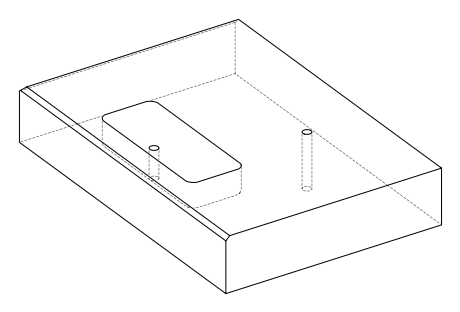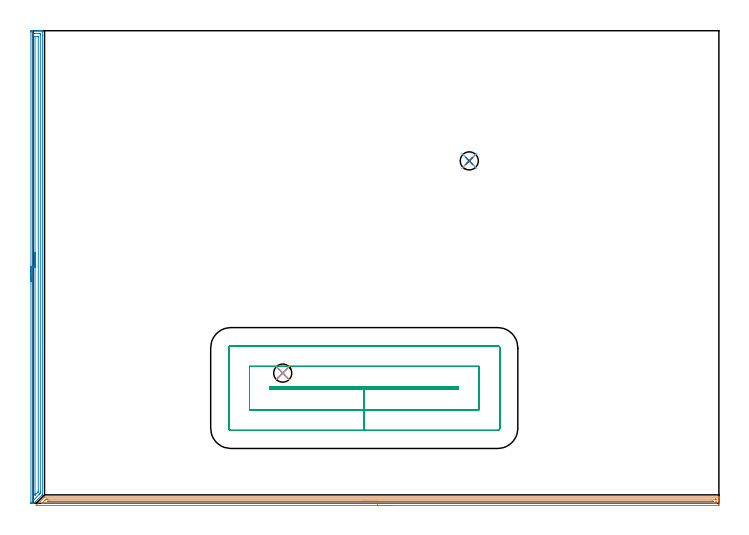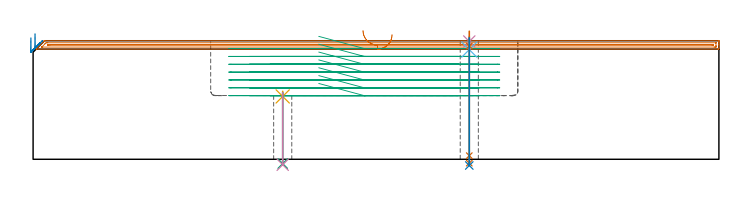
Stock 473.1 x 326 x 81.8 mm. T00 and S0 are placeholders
(PLAN: 10 operations, 7 tool changes, 37.8 min)
(1 AREA_MILL | FG_CHAMFER_SURFACE | UGT0205_001 | 11.38 min | 7952 mm3)
(2 AREA_MILL_1 | FG_CHAMFER_SURFACE_1 | UGT0205_001 | 7.99 min | 10079 mm3)
(3 MILL_RECTANGULAR_POCKET | POCKET_RECTANGULAR_STRAIGHT | NXT0201_007 | Follow Part, ap 6.25, ae 75% | 17.14 min | 662030 mm3)
(4 SPOT_DRILL | STEP1HOLE | NXT0321_9005460120000 | 0.03 min | 56 mm3)
(5 SPOT_DRILL_1 | STEP1HOLE_1 | NXT0321_9005460120000 | 0.04 min | 1 mm3)
(6 DRILL_BLIND_HOLE_INTO_CENTER | STEP1HOLE | NXT0301_012 | 0.03 min | 47 mm3)
(7 GUN_DRILL_THROUGH_HOLE | STEP1HOLE | UGT0307_001 | 0.43 min | 1528 mm3)
(8 SPADE_DRILL_TO_ENLARGE_THROUGH_HOLE | STEP1HOLE | UGT0306_003 | 0.35 min | 8388 mm3)
(9 DRILL_THROUGH_HOLE_INTO_CENTER | STEP1HOLE_1 | NXT0301_052 | 0.2 min | 2246 mm3)
(10 DRILL_TO_ENLARGE_THROUGH_HOLE | STEP1HOLE_1 | NXT0301_096 | 0.21 min | 3131 mm3)
(TOOL UGT0205_001 | Chamfer Mill 20 x 3 x 45 deg. | D20 FL50 Z2)
(TOOL NXT0201_007 | ENDMILL 25mm [R216.25-25050GCK54P 1620] | D25 R3 FL54 Z5)
(TOOL NXT0321_9005460120000 | NC Spot Drill, 142deg, 12mm, Carbide, Uncoated | D12 PA142 FL30 Z2)
(TOOL NXT0301_012 | Carbide Drill 4.1mm [860.1-0410-033A1-MM 2214] | D4.1 PA140 FL58 Z2)
(TOOL UGT0307_001 | Gun Drill 5 mm | D5 PA130 FL24 Z1)
(TOOL UGT0306_003 | Spade Drill 12.5mm | D12.5 PA132 FL10 Z2)
(TOOL NXT0301_052 | Carbide Drill 8.1mm [860.1-0810-024A1-MM 2214] | D8.1 PA140 FL47 Z2)
(TOOL NXT0301_096 | Carbide Drill 12.5mm [860.1-1250-063A1-MM 2214] | D12.5 PA140 FL77 Z2)
(OP 1 AREA_MILL)
G17 G21 G94 G90
T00 M6
G54
G17 G0 G90 X247.6 Y-1.5 S1061 M3
G43 Z91.8 H0
Z86.
G94 G1 X247.562 Z85.128 F250.
X247.448 Z84.264
X247.259 Z83.412
X246.997 Z82.58
X246.663 Z81.774
X246.26 Z81.
X245.792 Z80.264
X245.26 Z79.572
X244.671 Z78.929
X244.028 Z78.34
X243.336 Z77.808
X242.6 Z77.34
X241.826 Z76.937
X241.02 Z76.603
X240.188 Z76.341
X239.337 Z76.152
X238.472 Z76.038
X237.6 Z76.
X2.194
X2.121 Y-1.495 Z76.002
X2.117 Y-1.494 Z76.003
X2.14 Y-1.459 Z76.039
X7.627 Y4.027 Z81.526
X7.829 Y4.227 Z81.724
X7.905 Y4.297 Z81.789
X8.073 Y4.3 Z81.8
X472.932
X473.09 Y4.297 Z81.788
X473.097 Y4.193 Z81.685
X473.1 Y4.082 Z81.581
Y3.794 Z81.293
Y3.14 Z80.634
Y1.943 Z79.439
Y1.4 Z78.894
Y-0.938 Z76.558
X473.096 Y-1.21 Z76.286
X473.09 Y-1.493 Z76.003
X472.781 Y-1.498 Z76.001
X472.486 Y-1.5 Z76.
X237.6
Y-0.086 Z77.414
X6.634 Y-0.085 Z77.415
X6.287 Y-0.084 Z77.416
X6.021 Y-0.081 Z77.419
X5.99 Y-0.079 Z77.421
X6.001 Y-0.061 Z77.439
X6.042 Y-0.015 Z77.485
X6.287 Y0.237 Z77.737
X8.198 Y2.148 Z79.648
X8.322 Y2.27 Z79.77
X8.645 Y2.583 Z80.083
X8.966 Y2.879 Z80.379
X9.231 Y2.882 Z80.382
X9.859 Y2.885 Z80.385
X10.12 Y2.886 Z80.386
X470.699 Y2.885 Z80.385
X470.963 Y2.883 Z80.383
X471.054 Y2.88 Z80.38
X471.09 Y2.877 Z80.377
X471.092 Y2.857 Z80.357
X471.098 Y2.752 Z80.252
X471.1 Y1.01 Z78.51
X471.099 Y0.53 Z78.03
X471.098 Y0.142 Z77.642
X471.091 Y0.01 Z77.51
X471.085 Y-0.079 Z77.421
X471.015 Y-0.08 Z77.42
X470.699 Y-0.084 Z77.416
X470.438 Y-0.085 Z77.415
X469.806 Y-0.086 Z77.414
X237.6
Y1.328 Z78.828
X9.932 Y1.329 Z78.829
X9.877 Y1.33 Z78.83
X9.859 Y1.332 Z78.832
X9.852 Y1.334 Z78.834
X9.854 Y1.344 Z78.844
X9.859 Y1.358 Z78.858
X9.882 Y1.378 Z78.878
X9.911 Y1.4 Z78.9
X10.686 Y1.465 Z78.965
X10.752 Y1.468 Z78.968
X11.572 Y1.471 Z78.971
X11.646
X467.947
X468.841 Y1.47 Z78.97
X468.913 Y1.469 Z78.969
X468.985 Y1.464 Z78.964
X469.09 Y1.454 Z78.954
X469.093 Y1.4 Z78.9
Y1.355 Z78.855
X469.091 Y1.338 Z78.838
X469.059 Y1.335 Z78.835
X468.985 Y1.33 Z78.83
X468.913 Y1.329 Z78.829
X237.6 Y1.328 Z78.828
X236.728 Z78.866
X235.864 Z78.98
X235.012 Z79.169
X234.18 Z79.432
X233.374 Z79.765
X232.6 Z80.168
X231.864 Z80.637
X231.172 Z81.168
X230.529 Z81.757
X229.94 Z82.401
X229.409 Z83.093
X228.94 Z83.828
X228.537 Z84.602
X228.203 Z85.408
X227.941 Z86.24
X227.752 Z87.092
X227.638 Z87.957
X227.6 Z88.828
G0 Z91.8
M5
M2
(OP 2 AREA_MILL_1)
G17 G21 G94 G90
T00 M6
G54
G17 G0 G90 X-1.5 Y153. S1061 M3
G43 Z91.8 H0
Z83.9
G94 G1 Y153.038 Z83.028 F250.
Y153.152 Z82.163
Y153.341 Z81.312
Y153.603 Z80.48
Y153.937 Z79.674
Y154.34 Z78.9
Y154.808 Z78.164
Y155.34 Z77.472
Y155.929 Z76.829
Y156.572 Z76.24
Y157.264 Z75.708
Y158. Z75.24
Y158.774 Z74.837
Y159.58 Z74.503
Y160.412 Z74.241
Y161.264 Z74.052
Y162.128 Z73.938
Y163. Z73.9
Y324.941
X-1.499 Y325.397 Z73.901
X-1.495 Y325.828 Z73.903
X-1.491 Y325.99 Z73.906
X-1.07 Y326. Z74.327
X3.33 Z78.724
X3.9 Z79.297
X4.21 Z79.606
X4.78 Z80.176
X5.09 Z80.485
X5.709 Z81.108
X5.97 Z81.369
X6.098 Y325.999 Z81.497
X6.394 Y325.99 Z81.793
X6.4 Y325.843 Z81.8
X6.394 Y5.946 Z81.794
X6.388 Y5.844 Z81.785
X6.376 Y5.787 Z81.772
X6.215 Y5.614 Z81.612
X0.69 Y0.091 Z76.088
X0.607 Y0.01 Z76.004
X0.38 Y0. Z75.779
X-0.45 Z74.949
X-1.07 Z74.326
X-1.294 Z74.102
X-1.379 Z74.017
X-1.491 Y0.003 Z73.905
X-1.496 Y0.157 Z73.904
X-1.5 Y0.375 Z73.9
Y163.
X-0.086 Z75.314
Y322.72
X-0.084 Y323.504 Z75.316
X-0.081 Y323.612 Z75.319
X-0.068 Y323.99 Z75.332
X0.31 Y323.997 Z75.71
X0.69 Y323.999 Z76.09
X1.188 Y324. Z76.588
X3.828 Z79.228
X4.21 Y323.999 Z79.61
X4.711 Y323.996 Z80.111
X4.899 Y323.99 Z80.299
X4.979 Y323.965 Z80.379
X4.984 Y323.72 Z80.384
X4.985 Y323.612 Z80.385
X4.986 Y322.826 Z80.386
X4.979 Y7.742 Z80.379
X4.975 Y6.966 Z80.375
X4.972 Y6.849 Z80.372
X4.596 Y6.458 Z79.996
X4.21 Y6.06 Z79.61
X4.159 Y6.009 Z79.559
X0.538 Y2.388 Z75.938
X0.45 Y2.302 Z75.85
X0.166 Y2.027 Z75.566
X0.14 Y2.01 Z75.54
X0.091 Y2.006 Z75.491
X-0.011 Y2.002 Z75.389
X-0.039 Y2.003 Z75.361
X-0.066 Y2.008 Z75.334
X-0.079 Y2.013 Z75.321
X-0.08 Y2.037 Z75.32
X-0.085 Y2.281 Z75.315
X-0.086 Y153.004 Z75.314
Y163.
X1.328 Z76.728
X1.329 Y321.828 Z76.729
X1.33 Y321.95 Z76.73
X1.332 Y321.979 Z76.732
X1.335 Y321.987 Z76.735
X1.345 Y321.991 Z76.745
X1.402 Y321.998 Z76.802
X3.16 Y322. Z78.56
X3.33 Y321.999 Z78.73
X3.5 Y321.995 Z78.9
X3.547 Y321.99 Z78.947
X3.565 Y321.986 Z78.965
X3.567 Y321.973 Z78.967
X3.57 Y321.909 Z78.97
X3.571 Y321.828 Z78.971
Y321.583
X3.565 Y8.396 Z78.965
X3.563 Y8.068 Z78.963
X3.56 Y7.906 Z78.96
X3.558 Y7.869 Z78.958
X3.526 Y7.833 Z78.926
X3.441 Y7.742 Z78.841
X1.57 Y5.87 Z76.97
X1.526 Y5.828 Z76.926
X1.439 Y5.75 Z76.839
X1.335 Y5.659 Z76.735
X1.333 Y5.712 Z76.733
X1.33 Y5.957 Z76.73
X1.329 Y6.202 Z76.729
X1.328 Y6.849 Z76.728
Y163.
Y163.872 Z76.766
Y164.736 Z76.88
Y165.588 Z77.069
Y166.42 Z77.331
Y167.226 Z77.665
Y168. Z78.068
Y168.736 Z78.537
Y169.428 Z79.068
Y170.071 Z79.657
Y170.66 Z80.301
Y171.192 Z80.993
Y171.66 Z81.728
Y172.063 Z82.502
Y172.397 Z83.308
Y172.659 Z84.14
Y172.848 Z84.992
Y172.962 Z85.857
Y173. Z86.728
G0 Z91.8
M5
M2
(OP 3 MILL_RECTANGULAR_POCKET)
G17 G21 G94 G90
T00 M6
G54
G17 G0 G90 X197.048 Y78.8 S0 M3
G43 Z91.8 H1
Z84.8
G94 G1 X228.45 Z76.386 F250.
X293.4 F500.
Y80.2
X163.5
Y78.8
X228.45
Y64.55
X307.65
Y94.45
X149.25
Y64.55
X228.45
Y50.3
X320.4
G3 X321.9 Y51.8 R1.5
G1 Y107.2
G3 X320.4 Y108.7 R1.5
G1 X136.5
G3 X135. Y107.2 R1.5
G1 Y51.8
G3 X136.5 Y50.3 R1.5
G1 X228.45
X229.45
G0 X197.048 Y78.8 Z79.386
G1 X228.45 Z70.971 F250.
X293.4 F500.
Y80.2
X163.5
Y78.8
X228.45
Y64.55
X307.65
Y94.45
X149.25
Y64.55
X228.45
Y50.3
X320.4
G3 X321.9 Y51.8 R1.5
G1 Y107.2
G3 X320.4 Y108.7 R1.5
G1 X136.5
G3 X135. Y107.2 R1.5
G1 Y51.8
G3 X136.5 Y50.3 R1.5
G1 X228.45
X229.45
G0 X197.048 Y78.8 Z73.971
G1 X228.45 Z65.557 F250.
X293.4 F500.
Y80.2
X163.5
Y78.8
X228.45
Y64.55
X307.65
Y94.45
X149.25
Y64.55
X228.45
Y50.3
X320.4
G3 X321.9 Y51.8 R1.5
G1 Y107.2
G3 X320.4 Y108.7 R1.5
G1 X136.5
G3 X135. Y107.2 R1.5
G1 Y51.8
G3 X136.5 Y50.3 R1.5
G1 X228.45
X229.45
G0 X197.048 Y78.8 Z68.557
G1 X228.45 Z60.143 F250.
X293.4 F500.
Y80.2
X163.5
Y78.8
X228.45
Y64.55
X307.65
Y94.45
X149.25
Y64.55
X228.45
Y50.3
X320.4
G3 X321.9 Y51.8 R1.5
G1 Y107.2
G3 X320.4 Y108.7 R1.5
G1 X136.5
G3 X135. Y107.2 R1.5
G1 Y51.8
G3 X136.5 Y50.3 R1.5
G1 X228.45
X229.45
G0 X197.048 Y78.8 Z63.143
G1 X228.45 Z54.729 F250.
X293.4 F500.
Y80.2
X163.5
Y78.8
X228.45
Y64.55
X307.65
Y94.45
X149.25
Y64.55
X228.45
Y50.3
X320.4
G3 X321.9 Y51.8 R1.5
G1 Y107.2
G3 X320.4 Y108.7 R1.5
G1 X136.5
G3 X135. Y107.2 R1.5
G1 Y51.8
G3 X136.5 Y50.3 R1.5
G1 X228.45
X229.45
G0 X197.048 Y78.8 Z57.729
G1 X228.45 Z49.314 F250.
X293.4 F500.
Y80.2
X163.5
Y78.8
X228.45
Y64.55
X307.65
Y94.45
X149.25
Y64.55
X228.45
Y50.3
X320.4
G3 X321.9 Y51.8 R1.5
G1 Y107.2
G3 X320.4 Y108.7 R1.5
G1 X136.5
G3 X135. Y107.2 R1.5
G1 Y51.8
G3 X136.5 Y50.3 R1.5
G1 X228.45
X229.45
G0 X197.048 Y78.8 Z52.314
G1 X228.45 Z43.9 F250.
X293.4 F500.
Y80.2
X163.5
Y78.8
X228.45
Y64.55
X307.65
Y94.45
X149.25
Y64.55
X228.45
Y50.3
X320.4
G3 X321.9 Y51.8 R1.5
G1 Y107.2
G3 X320.4 Y108.7 R1.5
G1 X136.5
G3 X135. Y107.2 R1.5
G1 Y51.8
G3 X136.5 Y50.3 R1.5
G1 X228.45
X229.45
G0 Z91.8
M5
M2
(OP 4 SPOT_DRILL)
G17 G21 G94 G90
T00 M6
G54
G17 G0 G90 X300.9 Y236.2 S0 M3
G43 Z91.8 H0
G94 G81 G98 Z81.262 F250. R84.8
G80
M5
M2
(OP 5 SPOT_DRILL_1)
G17 G21 G94 G90
T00 M6
G54
G17 G0 G90 X172.2 Y89.8 S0 M3
G43 Z91.8 H0
G94 G81 G98 Z43.362 F250. R46.9
G80
M5
M2
(OP 6 DRILL_BLIND_HOLE_INTO_CENTER)
G17 G21 G94 G90
T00 M6
G54
G17 G0 G90 X300.9 Y236.2 S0 M3
G43 Z91.8 H1
G94 G81 G98 Z75.65 F250. R83.8
G80
M5
M2
(OP 7 GUN_DRILL_THROUGH_HOLE)
G17 G21 G94 G90
T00 M6
G54
G17 G0 G90 X300.9 Y236.2 M8
G43 Z91.8 H0
Z88.363
S716 M3
G94 G1 Z78.134 F125. M26
G4 X.084
Z2.5 F250.
G4 X.084
Z-2.666 F125.
G4 X.084
M5
M9
G0 Z88.363
Z91.8
M2
(OP 8 SPADE_DRILL_TO_ENLARGE_THROUGH_HOLE)
G17 G21 G94 G90
T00 M6
G54
G17 G0 G90 X300.9 Y236.2 S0 M3
G43 Z91.8 H0
G94 G73 G98 Z-4.283 F250. Q12.298 R83.8
G80
M5
M2
(OP 9 DRILL_THROUGH_HOLE_INTO_CENTER)
G17 G21 G94 G90
T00 M6
G54
G17 G0 G90 X172.2 Y89.8 S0 M3
G43 Z91.8 H1
G94 G73 G98 Z-2.974 F250. Q7.812 R45.9
G80
M5
M2
(OP 10 DRILL_TO_ENLARGE_THROUGH_HOLE)
G17 G21 G94 G90
T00 M6
G54
G17 G0 G90 X172.2 Y89.8 S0 M3
G43 Z91.8 H1
G94 G73 G98 Z-3.775 F250. Q11.919 R45.9
G80
M5
M2
